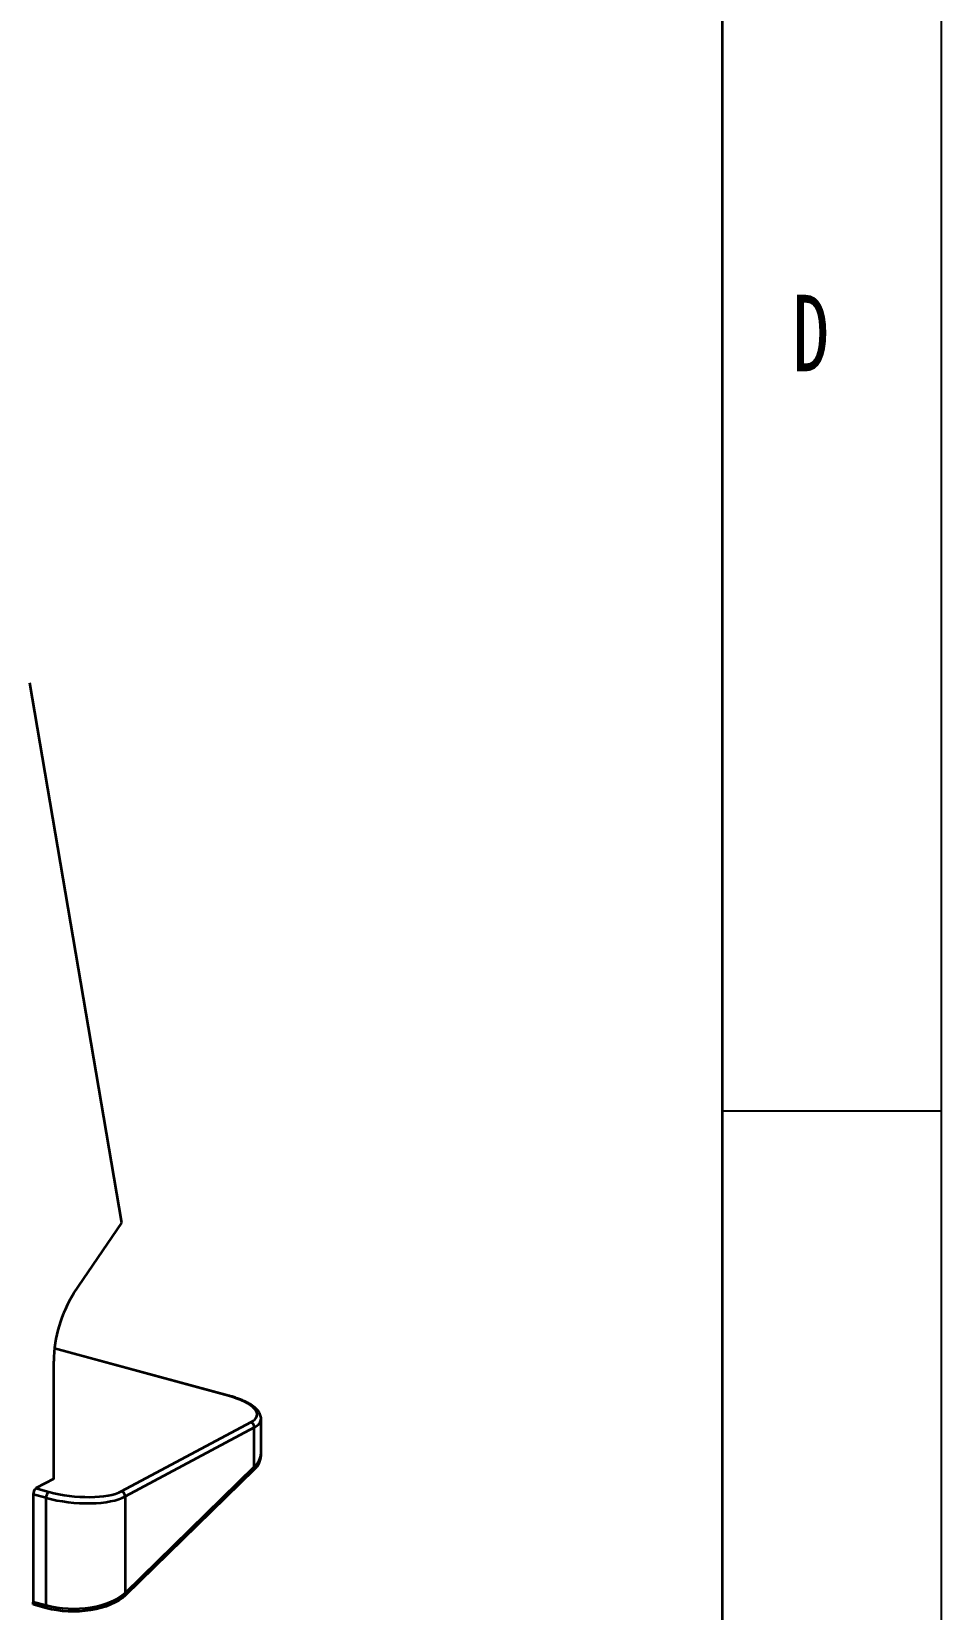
# Model space of a CAD drawing. Header units: millimetres. Extents: x 0 to 594, y 0 to 420.
# Drawn here: x 552.4 to 594, y 117.2 to 189.4 of the extents above; entities that cross this region are included whole.
import ezdxf

# ---------------------------------------------------------------- set-up
doc = ezdxf.new("R2010")
doc.units = ezdxf.units.MM
doc.layers.add('图框线', color=5, linetype='Continuous', lineweight=35)
doc.layers.add('细线', color=5, linetype='Continuous')
doc.styles.add('SLDTEXTSTYLE4', font='TXT', dxfattribs={"width": 0.7})

msp = doc.modelspace()

# ---------------------------------------------------------------- linework, layer by layer
at = {"color": 7, "linetype": 'Continuous', "lineweight": 35}
for p, q in [((556.532394, 134.890414), (552.330639, 159.590557)), ((554.343507, 131.676764), (556.532394, 134.890414)), ((561.436944, 126.988374), (553.457971, 129.156888)), ((553.421092, 123.195318), (553.421092, 128.568565)), ((561.406337, 126.983369), (553.45644, 129.143981)), ((556.525245, 122.619937), (562.43672, 125.775887)), ((562.899976, 124.378234), (562.899976, 125.943243)), ((562.591757, 125.539819), (556.680282, 122.38387)), ((562.591757, 123.737258), (562.591757, 125.539819)), ((562.899976, 124.263945), (562.899976, 124.378234)), ((562.591757, 123.737258), (556.680282, 117.967477)), ((556.680282, 117.967477), (562.591757, 123.737258)), ((562.591757, 123.622969), (556.680282, 117.853189)), ((562.591757, 123.622969), (562.591757, 123.737258)), ((553.421092, 123.195318), (552.602886, 122.758504)), ((552.602886, 122.758504), (553.192498, 122.59826)), ((552.487701, 122.479408), (552.487701, 117.554006)), ((553.077313, 122.319164), (552.487701, 122.479408)), ((553.077313, 117.393763), (553.077313, 122.319164)), ((556.680282, 122.38387), (556.680282, 117.967477)), ((556.680282, 117.853189), (556.680282, 117.967477)), ((553.077313, 117.393763), (552.487701, 117.554006)), ((552.487701, 117.439717), (552.487701, 117.554006)), ((552.487701, 117.554006), (553.077313, 117.393763)), ((553.077313, 117.279474), (552.487701, 117.439717)), ((553.077313, 117.279474), (553.077313, 117.393763))]:
    msp.add_line(p, q, dxfattribs=at)
at = {"color": 7, "linetype": 'Continuous', "lineweight": 35, "flags": 128}
for points in [[(556.680282, 117.967477), (556.546941, 117.851503), (556.392171, 117.742819), (556.217463, 117.642472), (556.024499, 117.551427), (555.815137, 117.470562), (555.591393, 117.400655), (555.355423, 117.342381), (555.1095, 117.296299), (554.85599, 117.262854), (554.597336, 117.242368), (554.336029, 117.235038), (554.074586, 117.240935), (553.815523, 117.260001), (553.561337, 117.292054), (553.314474, 117.336785), (553.077313, 117.393763)], [(556.680282, 117.967477), (556.546941, 117.851503), (556.392171, 117.742819), (556.217463, 117.642472), (556.024499, 117.551427), (555.815137, 117.470562), (555.591393, 117.400655), (555.355423, 117.342381), (555.1095, 117.296299), (554.85599, 117.262854), (554.597336, 117.242368), (554.336029, 117.235038), (554.074586, 117.240935), (553.815523, 117.260001), (553.561337, 117.292054), (553.314474, 117.336785), (553.077313, 117.393763)], [(556.680282, 117.853189), (556.546941, 117.737214), (556.392171, 117.62853), (556.217463, 117.528183), (556.024499, 117.437138), (555.815137, 117.356273), (555.591393, 117.286366), (555.355423, 117.228092), (555.1095, 117.18201), (554.85599, 117.148565), (554.597336, 117.128079), (554.336029, 117.120749), (554.074586, 117.126646), (553.815523, 117.145712), (553.561337, 117.177765), (553.314474, 117.222496), (553.077313, 117.279474)]]:
    msp.add_lwpolyline(points, dxfattribs=at)
at = {"color": 7, "linetype": 'Continuous', "lineweight": 35}
for centre, radius, start, end in [((559.365808, 128.495332), 5.945167, 147.64733768, 179.29421164), ((561.427557, 126.949684), 0.039812, 76.31767582, 122.20832628), ((562.370913, 125.563724), 0.222134, 353.82222737, 72.7675471), ((561.984893, 124.423666), 0.91621, 311.48040434, 357.15769637), ((561.984893, 124.423666), 0.91621, 311.48040434, 357.15769637), ((561.984893, 124.309377), 0.91621, 311.48040434, 357.15769637), ((552.846994, 122.494442), 0.359607, 132.7512377, 182.39602362), ((553.436606, 122.334198), 0.359607, 132.7512377, 182.39602362), ((556.459438, 122.407774), 0.222134, 353.82222737, 72.7675471)]:
    msp.add_arc(centre, radius, start, end, dxfattribs=at)
for centre, major_axis, ratio, start_param, end_param in [((560.255155, 126.368789), (2.465106, -0.266576), 0.329106451, 5.833209158, 7.404005485), ((560.233309, 126.180795), (2.665064, -0.269416), 0.343131646, 5.832308589, 6.316728188), ((554.321834, 123.024845), (2.665064, -0.269416), 0.343131646, 4.261512262, 5.832308589), ((554.34368, 123.21284), (2.465106, -0.266576), 0.329106451, 4.262412832, 5.833209158)]:
    msp.add_ellipse(centre, major_axis=major_axis, ratio=ratio, start_param=start_param, end_param=end_param, dxfattribs=at)
msp.add_open_spline([(562.897475, 125.941595), (562.898165, 125.954296), (562.900646, 125.999945), (562.883239, 126.078354), (562.847313, 126.173913), (562.791081, 126.267486), (562.71511, 126.360157), (562.61772, 126.451878), (562.499573, 126.541363), (562.362862, 126.627058), (562.210273, 126.707962), (562.043676, 126.783783), (561.864421, 126.854469), (561.677139, 126.918661), (561.532221, 126.962221), (561.452066, 126.984223), (561.436944, 126.988374)], degree=3, knots=[0, 0, 0, 0, 0.026171764, 0.094063826, 0.163390933, 0.23651384, 0.314878794, 0.398162513, 0.48416305, 0.570222201, 0.655262724, 0.739225035, 0.822287039, 0.904661529, 0.982012847, 1, 1, 1, 1], dxfattribs=at)
at = {"layer": '图框线'}
msp.add_line((584, 10), (584, 410), dxfattribs=at)
at = {"layer": '细线'}
for p, q in [((594, 0), (594, 420)), ((594, 140), (584, 140)), ((594, 140), (584, 140))]:
    msp.add_line(p, q, dxfattribs=at)

# ---------------------------------------------------------------- texts
at = {"layer": '细线', "insert": (587.196828, 177.333881), "char_height": 3.5, "attachment_point": 1, "style": 'SLDTEXTSTYLE4'}
msp.add_mtext('D', dxfattribs=at)

doc.saveas('drawing.dxf')
